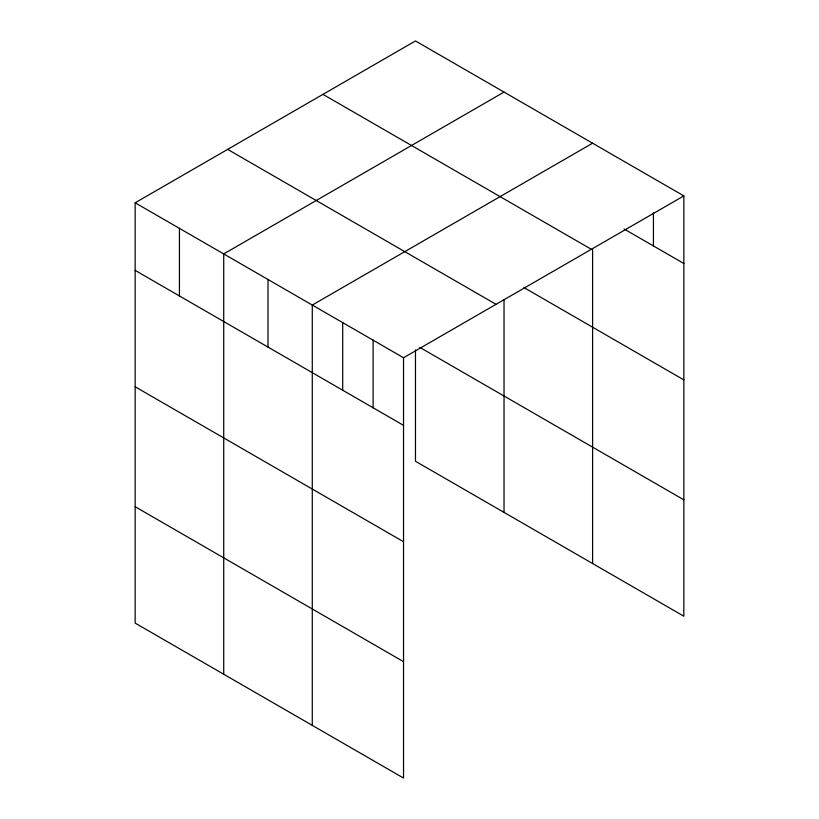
<?xml version="1.0" encoding="UTF-8"?>
<svg xmlns="http://www.w3.org/2000/svg" width="819" height="819" viewBox="0 0 819 819"><rect width="100%" height="100%" fill="white"/><g stroke="black" fill="none" stroke-linecap="round" stroke-linejoin="round"><path stroke-width="1.23" d="M683.845 195.895L403.532 357.739L403.532 778.05L135.155 623.105L135.155 202.795L415.468 40.95L683.845 195.895L683.845 616.205L415.468 461.261L415.468 349.877M504.033 92.086L223.72 253.921L223.72 674.232M592.598 143.212L312.285 305.057L312.285 725.368M624.098 229.003L683.845 263.503M322.962 94.359L591.338 249.304M523.965 287.582L683.845 379.893M227.662 149.386L496.038 304.33M419.901 347.43L683.845 499.815M135.155 202.795L403.532 357.739M135.155 270.393L403.532 425.337M135.155 386.793L403.532 541.738M135.155 506.705L403.532 661.66M653.429 212.776L653.429 245.935M592.598 249.621L592.598 563.523M504.033 299.815L504.033 512.397M373.116 340.172L373.116 407.78M342.7 322.614L342.7 390.223M267.997 279.484L267.997 347.092M179.433 228.358L179.433 295.956"/></g></svg>
